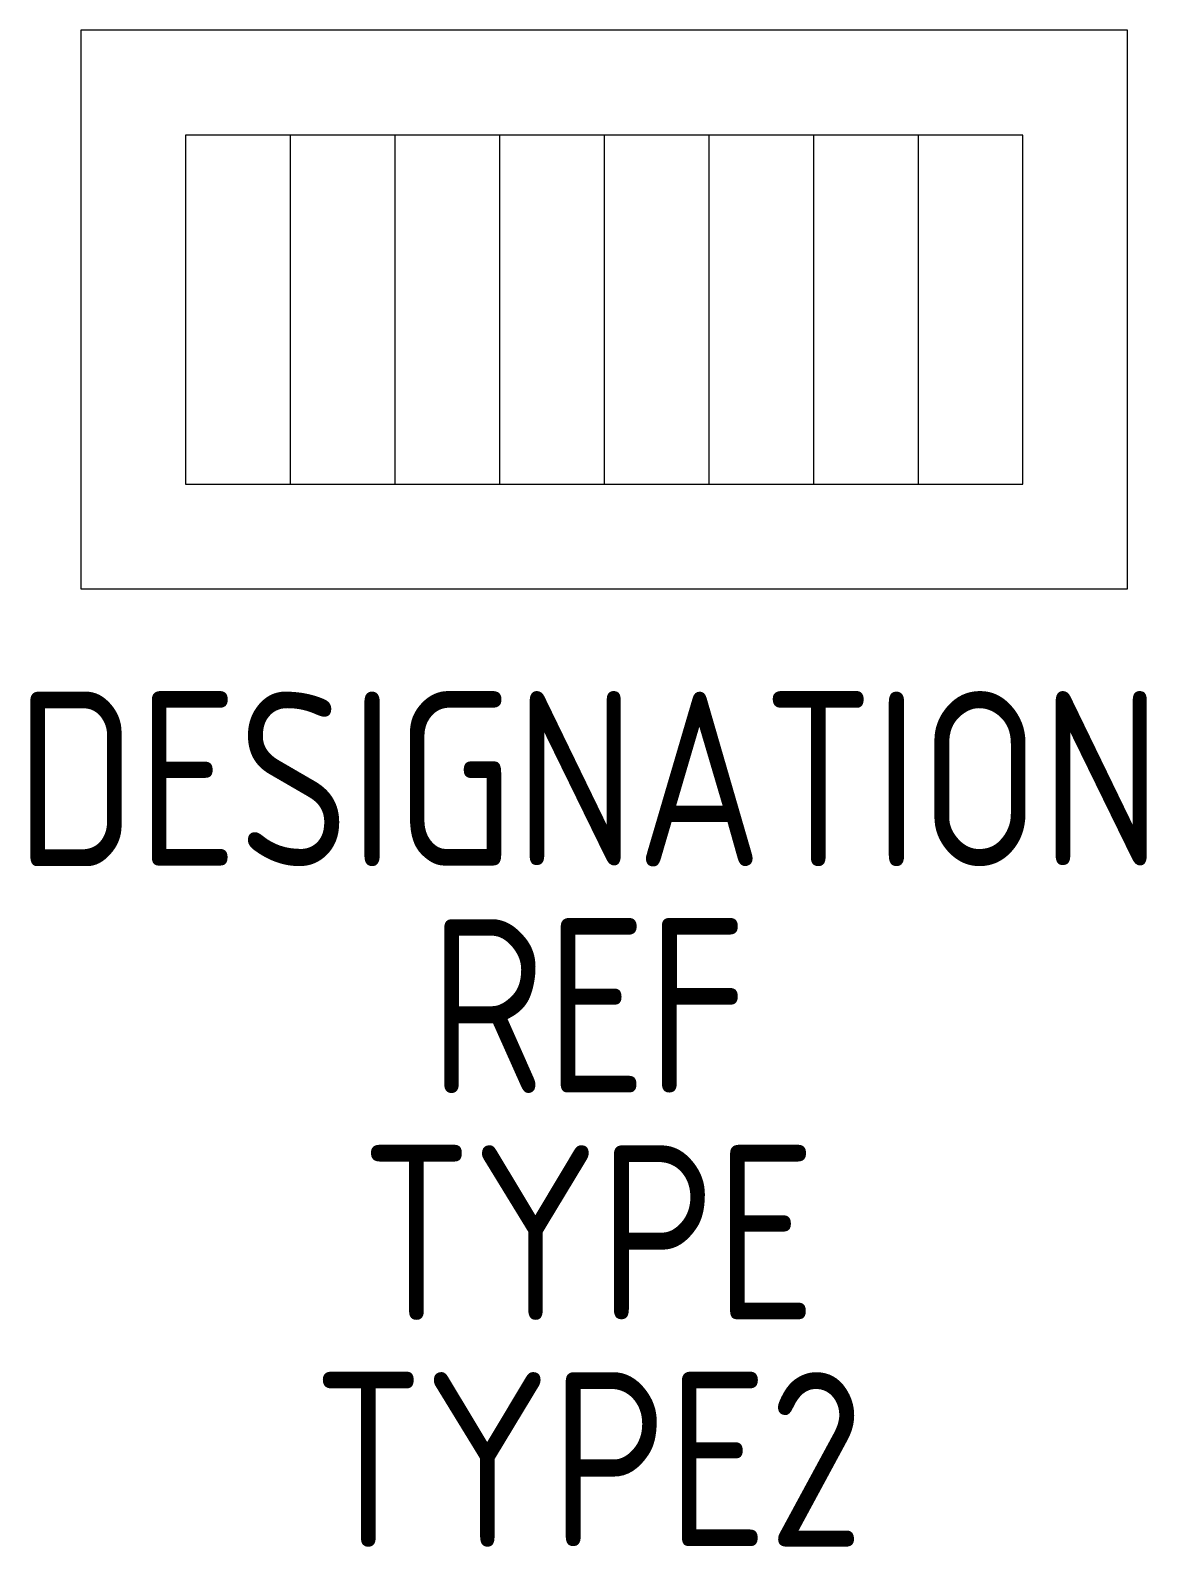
# Model space of a CAD drawing. Header units: millimetres. Extents: x -0.7 to 15.3, y -21.7 to 0.
import ezdxf
from ezdxf.enums import TextEntityAlignment as Align

# ---------------------------------------------------------------- set-up
doc = ezdxf.new("R2010")
doc.units = ezdxf.units.MM
for name, color, linetype in [('SYMB_FIL_FIN', 1, 'Continuous'), ('SYMB_TXT_NOM', 3, 'Continuous'), ('SYMBOLE', 3, 'Continuous')]:
    doc.layers.add(name, color=color, linetype=linetype)
doc.styles.add('NET2_5', font='isocp.shx', dxfattribs={"width": 0.9, "height": 2.5})

msp = doc.modelspace()

# ---------------------------------------------------------------- linework, layer by layer
at = {"layer": 'SYMB_FIL_FIN'}
for p, q in [((3, -1.5), (3, -6.5)), ((4.5, -1.5), (4.5, -6.5)), ((6, -1.5), (6, -6.5)), ((7.5, -1.5), (7.5, -6.5)), ((9, -1.5), (9, -6.5)), ((10.5, -1.5), (10.5, -6.5)), ((12, -1.5), (12, -6.5))]:
    msp.add_line(p, q, dxfattribs=at)
msp.add_lwpolyline([(1.5, -6.5), (13.5, -6.5), (13.5, -1.5), (1.5, -1.5)], close=True, dxfattribs=at)
at = {"layer": 'SYMBOLE'}
msp.add_lwpolyline([(0, -8), (15, -8), (15, 0), (0, 0)], close=True, dxfattribs=at)

# ---------------------------------------------------------------- texts
at = {"layer": 'SYMB_TXT_NOM', "style": 'NET2_5', "width": 0.9, "flags": 8}
for tag, text, p in [('DESIGNATION', 'R?', (7.275, -11.974)), ('REF', '', (7.275, -15.224)), ('TYPE', '', (7.275, -18.474)), ('TYPE2', '', (7.275, -21.724))]:
    msp.add_attdef(tag, text=text, height=2.5, dxfattribs=at).set_placement(p, align=Align.CENTER)

doc.saveas('drawing.dxf')
